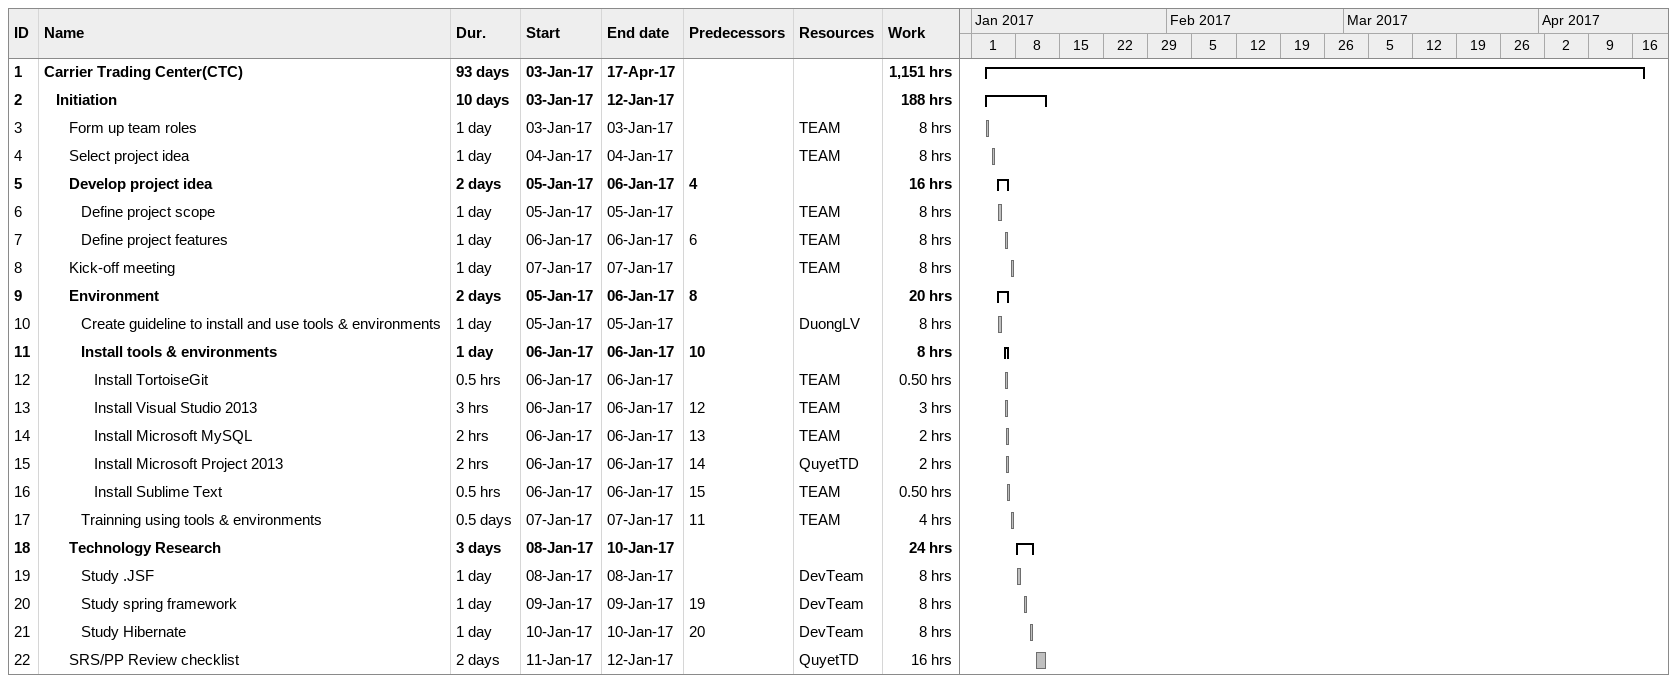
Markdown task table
| ID | Level | Task | Duration | Start | Finish | Predecessors | Resources | Work (h) |
|---|---|---|---|---|---|---|---|---|
| 1 | 1 | **Carrier Trading Center(CTC)** | 93d | 2017-01-03 | 2017-04-17 |  |  | 1151 |
| 2 | 2 | **Initiation** | 10d | 2017-01-03 | 2017-01-12 |  |  | 188 |
| 3 | 3 | Form up team roles | 1d | 2017-01-03 | 2017-01-03 |  | TEAM | 8 |
| 4 | 3 | Select project idea | 1d | 2017-01-04 | 2017-01-04 |  | TEAM | 8 |
| 5 | 3 | **Develop project idea** | 2d | 2017-01-05 | 2017-01-06 | 4 |  | 16 |
| 6 | 4 | Define project scope | 1d | 2017-01-05 | 2017-01-05 |  | TEAM | 8 |
| 7 | 4 | Define project features | 1d | 2017-01-06 | 2017-01-06 | 6 | TEAM | 8 |
| 8 | 3 | Kick-off meeting | 1d | 2017-01-07 | 2017-01-07 |  | TEAM | 8 |
| 9 | 3 | **Environment** | 2d | 2017-01-05 | 2017-01-06 | 8 |  | 20 |
| 10 | 4 | Create guideline to install and use tools & environments | 1d | 2017-01-05 | 2017-01-05 |  | DuongLV | 8 |
| 11 | 4 | **Install tools & environments** | 1d | 2017-01-06 | 2017-01-06 | 10 |  | 8 |
| 12 | 5 | Install TortoiseGit | 0.5h | 2017-01-06 | 2017-01-06 |  | TEAM | 0.50 |
| 13 | 5 | Install Visual Studio 2013 | 3h | 2017-01-06 | 2017-01-06 | 12 | TEAM | 3 |
| 14 | 5 | Install Microsoft MySQL | 2h | 2017-01-06 | 2017-01-06 | 13 | TEAM | 2 |
| 15 | 5 | Install Microsoft Project 2013 | 2h | 2017-01-06 | 2017-01-06 | 14 | QuyetTD | 2 |
| 16 | 5 | Install Sublime Text | 0.5h | 2017-01-06 | 2017-01-06 | 15 | TEAM | 0.50 |
| 17 | 4 | Trainning using tools & environments | 0.5d | 2017-01-07 | 2017-01-07 | 11 | TEAM | 4 |
| 18 | 3 | **Technology Research** | 3d | 2017-01-08 | 2017-01-10 |  |  | 24 |
| 19 | 4 | Study .JSF | 1d | 2017-01-08 | 2017-01-08 |  | DevTeam | 8 |
| 20 | 4 | Study spring framework | 1d | 2017-01-09 | 2017-01-09 | 19 | DevTeam | 8 |
| 21 | 4 | Study Hibernate | 1d | 2017-01-10 | 2017-01-10 | 20 | DevTeam | 8 |
| 22 | 3 | SRS/PP Review checklist | 2d | 2017-01-11 | 2017-01-12 |  | QuyetTD | 16 |
